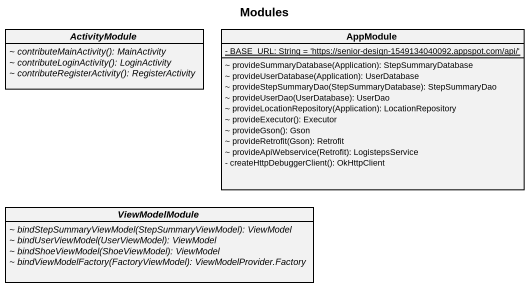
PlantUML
@startuml
title Modules
hide circle
hide empty members
skinparam classAttributeIconSize 0
abstract class ActivityModule {
  {abstract} ~ contributeMainActivity(): MainActivity
  {abstract} ~ contributeLoginActivity(): LoginActivity
  {abstract} ~ contributeRegisterActivity(): RegisterActivity
}
class AppModule {
  {static} - BASE_URL: String = 'https://senior-design-1549134040092.appspot.com/api/'
  ~ provideSummaryDatabase(Application): StepSummaryDatabase
  ~ provideUserDatabase(Application): UserDatabase
  ~ provideStepSummaryDao(StepSummaryDatabase): StepSummaryDao
  ~ provideUserDao(UserDatabase): UserDao
  ~ provideLocationRepository(Application): LocationRepository
  ~ provideExecutor(): Executor
  ~ provideGson(): Gson
  ~ provideRetrofit(Gson): Retrofit
  ~ provideApiWebservice(Retrofit): LogistepsService
  - createHttpDebuggerClient(): OkHttpClient
}
abstract class ViewModelModule {
  {abstract} ~ bindStepSummaryViewModel(StepSummaryViewModel): ViewModel
  {abstract} ~ bindUserViewModel(UserViewModel): ViewModel
  {abstract} ~ bindShoeViewModel(ShoeViewModel): ViewModel
  {abstract} ~ bindViewModelFactory(FactoryViewModel): ViewModelProvider.Factory
}
@enduml
